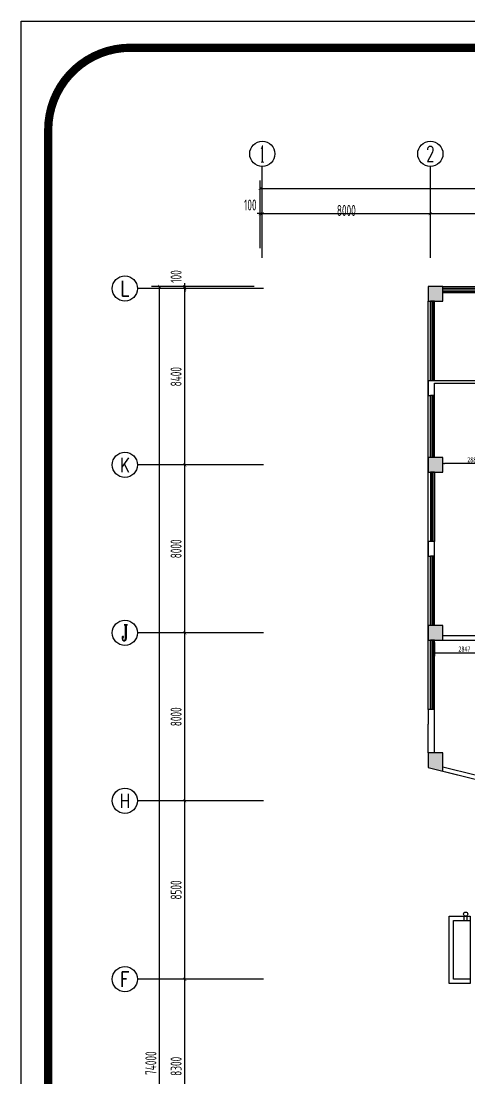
# Model space of a CAD drawing. Header units: inches. Extents: x -584 to 1446124, y -108140 to 99637.
# Drawn here: x 1092541 to 1113857, y 49299 to 99637 of the extents above; entities that cross this region are included whole.
import ezdxf
from ezdxf.enums import TextEntityAlignment as Align

# ---------------------------------------------------------------- set-up
doc = ezdxf.new("R2010")
doc.units = ezdxf.units.IN
doc.header["$MEASUREMENT"] = 0
doc.linetypes.add('DASH', pattern=[0.35, 0.25, -0.1])
for name, color, linetype in [('AXIS', 3, 'Continuous'), ('AXIS_TEXT', 7, 'Continuous'), ('COLUMN', 6, 'Continuous'), ('PUB_HATCH', 8, 'Continuous'), ('PUB_STRM', 4, 'Continuous'), ('STAIR', 6, 'Continuous'), ('WALL', 7, 'Continuous'), ('WINDOW', 3, 'Continuous'), ('外框', 7, 'Continuous'), ('电位', 1, 'Continuous')]:
    doc.layers.add(name, color=color, linetype=linetype)
doc.styles.add('_TCH_AXIS', font='COMPLEX', dxfattribs={"bigfont": 'GBCBIG'})
doc.styles.add('_TCH_DIM_T3', font='TSSDENG', dxfattribs={"width": 0.64, "bigfont": 'TSSDCHN'})
doc.styles.add('COMPLEX', font='stylu.ttf')
doc.styles.get("Standard").update_dxf_attribs({"font": '', "width": 0.7, "height": 250})
doc.styles.get('Standard').set_extended_font_data('NSimSun')
doc.dimstyles.new('_TCH_ARCH&&150', dxfattribs={"dimtxt": 525, "dimasz": 150, "dimexe": 375, "dimexo": 450, "dimgap": 150, "dimtad": 1, "dimdec": 0, "dimzin": 0, "dimdsep": 46, "dimtxsty": '_TCH_DIM_T3', "dimblk": 'ARCHTICK', "dimcen": 0.09, "dimclrt": 7, "dimazin": 2, "dimtfac": 1, "dimtdec": 0, "dimtix": 1, "dimtmove": 2, "dimatfit": 3, "dimfxl": 0, "dimtolj": 1, "dimtzin": 0, "dimarcsym": 0})
doc.dimstyles.new('电路', dxfattribs={"dimscale": 80, "dimtxt": 2.5, "dimasz": 1, "dimexe": 2, "dimexo": 1, "dimtad": 1, "dimdec": 0, "dimtxsty": 'Standard', "dimblk": 'DOT', "dimcen": 1, "dimclrd": 6, "dimclre": 6, "dimclrt": 6, "dimadec": 0, "dimazin": 0, "dimtfac": 1, "dimtdec": 0, "dimtmove": 0, "dimatfit": 3, "dimfxl": 0, "dimarcsym": 0})

# ---------------------------------------------------------------- blocks, each defined once
blk = doc.blocks.new('_ArchTick')
at = {"color": 0, "linetype": 'ByBlock', "const_width": 0.15}
blk.add_lwpolyline([(-0.5, -0.5), (0.5, 0.5)], dxfattribs=at)
blk = doc.blocks.new('*D90')
at = {"layer": 'AXIS', "color": 0, "lineweight": -2, "transparency": 16777216}
for p, q in [((1103630, 53999), (1099955, 53999)), ((1100330, 45699), (1100330, 53999)), ((1103630, 45699), (1099955, 45699))]:
    blk.add_line(p, q, dxfattribs=at)
at = {"layer": 'Defpoints', "color": 0, "transparency": 16777216}
for p in [(1100330, 53999), (1104080, 53999), (1104080, 45699)]:
    blk.add_point(p, dxfattribs=at)
at = {"layer": 'AXIS', "color": 0, "lineweight": -2, "transparency": 16777216, "xscale": 150, "yscale": 150, "zscale": 150}
for p, rotation in [((1100330, 53999), 90), ((1100330, 45699), 270)]:
    blk.add_blockref('_ArchTick', p, dxfattribs=dict(at, rotation=rotation))
at = {"layer": 'AXIS', "color": 7, "transparency": 16777216, "insert": (1099918, 49849), "char_height": 525, "attachment_point": 5, "rotation": 90, "style": '_TCH_DIM_T3'}
blk.add_mtext('\\A1;8300', dxfattribs=at)
blk = doc.blocks.new('*D91')
at = {"layer": 'AXIS', "color": 0, "lineweight": -2, "transparency": 16777216}
for p, q in [((1103630, 62499), (1099955, 62499)), ((1100330, 53999), (1100330, 62499)), ((1103630, 53999), (1099955, 53999))]:
    blk.add_line(p, q, dxfattribs=at)
at = {"layer": 'Defpoints', "color": 0, "transparency": 16777216}
for p in [(1100330, 62499), (1104080, 62499), (1104080, 53999)]:
    blk.add_point(p, dxfattribs=at)
at = {"layer": 'AXIS', "color": 0, "lineweight": -2, "transparency": 16777216, "xscale": 150, "yscale": 150, "zscale": 150}
for p, rotation in [((1100330, 62499), 90), ((1100330, 53999), 270)]:
    blk.add_blockref('_ArchTick', p, dxfattribs=dict(at, rotation=rotation))
at = {"layer": 'AXIS', "color": 7, "transparency": 16777216, "insert": (1099918, 58249), "char_height": 525, "attachment_point": 5, "rotation": 90, "style": '_TCH_DIM_T3'}
blk.add_mtext('\\A1;8500', dxfattribs=at)
blk = doc.blocks.new('*D92')
at = {"layer": 'AXIS', "color": 0, "lineweight": -2, "transparency": 16777216}
for p, q in [((1103630, 70499), (1099955, 70499)), ((1100330, 62499), (1100330, 70499)), ((1103630, 62499), (1099955, 62499))]:
    blk.add_line(p, q, dxfattribs=at)
at = {"layer": 'Defpoints', "color": 0, "transparency": 16777216}
for p in [(1100330, 70499), (1104080, 70499), (1104080, 62499)]:
    blk.add_point(p, dxfattribs=at)
at = {"layer": 'AXIS', "color": 0, "lineweight": -2, "transparency": 16777216, "xscale": 150, "yscale": 150, "zscale": 150}
for p, rotation in [((1100330, 70499), 90), ((1100330, 62499), 270)]:
    blk.add_blockref('_ArchTick', p, dxfattribs=dict(at, rotation=rotation))
at = {"layer": 'AXIS', "color": 7, "transparency": 16777216, "insert": (1099918, 66499), "char_height": 525, "attachment_point": 5, "rotation": 90, "style": '_TCH_DIM_T3'}
blk.add_mtext('\\A1;8000', dxfattribs=at)
blk = doc.blocks.new('*D93')
at = {"layer": 'AXIS', "color": 0, "lineweight": -2, "transparency": 16777216}
for p, q in [((1103630, 78499), (1099955, 78499)), ((1100330, 70499), (1100330, 78499)), ((1103630, 70499), (1099955, 70499))]:
    blk.add_line(p, q, dxfattribs=at)
at = {"layer": 'Defpoints', "color": 0, "transparency": 16777216}
for p in [(1100330, 78499), (1104080, 78499), (1104080, 70499)]:
    blk.add_point(p, dxfattribs=at)
at = {"layer": 'AXIS', "color": 0, "lineweight": -2, "transparency": 16777216, "xscale": 150, "yscale": 150, "zscale": 150}
for p, rotation in [((1100330, 78499), 90), ((1100330, 70499), 270)]:
    blk.add_blockref('_ArchTick', p, dxfattribs=dict(at, rotation=rotation))
at = {"layer": 'AXIS', "color": 7, "transparency": 16777216, "insert": (1099918, 74499), "char_height": 525, "attachment_point": 5, "rotation": 90, "style": '_TCH_DIM_T3'}
blk.add_mtext('\\A1;8000', dxfattribs=at)
blk = doc.blocks.new('*D94')
at = {"layer": 'AXIS', "color": 0, "lineweight": -2, "transparency": 16777216}
for p, q in [((1103630, 86899), (1099955, 86899)), ((1100330, 78499), (1100330, 86899)), ((1103630, 78499), (1099955, 78499))]:
    blk.add_line(p, q, dxfattribs=at)
at = {"layer": 'Defpoints', "color": 0, "transparency": 16777216}
for p in [(1100330, 86899), (1104080, 86899), (1104080, 78499)]:
    blk.add_point(p, dxfattribs=at)
at = {"layer": 'AXIS', "color": 0, "lineweight": -2, "transparency": 16777216, "xscale": 150, "yscale": 150, "zscale": 150}
for p, rotation in [((1100330, 86899), 90), ((1100330, 78499), 270)]:
    blk.add_blockref('_ArchTick', p, dxfattribs=dict(at, rotation=rotation))
at = {"layer": 'AXIS', "color": 7, "transparency": 16777216, "insert": (1099918, 82699), "char_height": 525, "attachment_point": 5, "rotation": 90, "style": '_TCH_DIM_T3'}
blk.add_mtext('\\A1;8400', dxfattribs=at)
blk = doc.blocks.new('*D95')
at = {"layer": 'AXIS', "color": 0, "lineweight": -2, "transparency": 16777216}
for p, q in [((1100330, 86999), (1100330, 87149)), ((1103630, 86999), (1099955, 86999)), ((1103630, 86899), (1099955, 86899)), ((1100330, 86899), (1100330, 86999)), ((1100330, 86899), (1100330, 86749))]:
    blk.add_line(p, q, dxfattribs=at)
at = {"layer": 'Defpoints', "color": 0, "transparency": 16777216}
for p in [(1100330, 86999), (1104080, 86999), (1104080, 86899)]:
    blk.add_point(p, dxfattribs=at)
at = {"layer": 'AXIS', "color": 0, "lineweight": -2, "transparency": 16777216, "xscale": 150, "yscale": 150, "zscale": 150}
for p, rotation in [((1100330, 86999), 270), ((1100330, 86899), 90)]:
    blk.add_blockref('_ArchTick', p, dxfattribs=dict(at, rotation=rotation))
at = {"layer": 'AXIS', "color": 7, "transparency": 16777216, "insert": (1099918, 87472), "char_height": 525, "attachment_point": 5, "rotation": 90, "style": '_TCH_DIM_T3'}
blk.add_mtext('\\A1;100', dxfattribs=at)
blk = doc.blocks.new('*D96')
at = {"layer": 'AXIS', "color": 0, "lineweight": -2, "transparency": 16777216}
for p, q in [((1103630, 86999), (1098755, 86999)), ((1099130, 12999), (1099130, 86999)), ((1103630, 12999), (1098755, 12999))]:
    blk.add_line(p, q, dxfattribs=at)
at = {"layer": 'Defpoints', "color": 0, "transparency": 16777216}
for p in [(1099130, 86999), (1104080, 86999), (1104080, 12999)]:
    blk.add_point(p, dxfattribs=at)
at = {"layer": 'AXIS', "color": 0, "lineweight": -2, "transparency": 16777216, "xscale": 150, "yscale": 150, "zscale": 150}
for p, rotation in [((1099130, 86999), 90), ((1099130, 12999), 270)]:
    blk.add_blockref('_ArchTick', p, dxfattribs=dict(at, rotation=rotation))
at = {"layer": 'AXIS', "color": 7, "transparency": 16777216, "insert": (1098718, 49999), "char_height": 525, "attachment_point": 5, "rotation": 90, "style": '_TCH_DIM_T3'}
blk.add_mtext('\\A1;74000', dxfattribs=at)
blk = doc.blocks.new('*D97')
at = {"layer": 'AXIS', "color": 0, "lineweight": -2, "transparency": 16777216}
for p, q in [((1103924, 88814), (1103924, 90842)), ((1104024, 88814), (1104024, 90842)), ((1103924, 90467), (1103774, 90467)), ((1103924, 90467), (1104024, 90467)), ((1104024, 90467), (1104174, 90467))]:
    blk.add_line(p, q, dxfattribs=at)
at = {"layer": 'Defpoints', "color": 0, "transparency": 16777216}
for p in [(1104024, 90467), (1103924, 88364), (1104024, 88364)]:
    blk.add_point(p, dxfattribs=at)
at = {"layer": 'AXIS', "color": 0, "lineweight": -2, "transparency": 16777216, "xscale": 150, "yscale": 150, "zscale": 150}
blk.add_blockref('_ArchTick', (1103924, 90467), dxfattribs=at)
at = {"layer": 'AXIS', "color": 0, "lineweight": -2, "transparency": 16777216, "xscale": 150, "yscale": 150, "zscale": 150, "rotation": 180}
blk.add_blockref('_ArchTick', (1104024, 90467), dxfattribs=at)
at = {"layer": 'AXIS', "color": 7, "transparency": 16777216, "insert": (1103451, 90880), "char_height": 525, "attachment_point": 5, "style": '_TCH_DIM_T3'}
blk.add_mtext('\\A1;100', dxfattribs=at)
blk = doc.blocks.new('*D98')
at = {"layer": 'AXIS', "color": 0, "lineweight": -2, "transparency": 16777216}
for p, q in [((1104024, 88814), (1104024, 90842)), ((1112024, 88814), (1112024, 90842)), ((1104024, 90467), (1112024, 90467))]:
    blk.add_line(p, q, dxfattribs=at)
at = {"layer": 'Defpoints', "color": 0, "transparency": 16777216}
for p in [(1112024, 90467), (1104024, 88364), (1112024, 88364)]:
    blk.add_point(p, dxfattribs=at)
at = {"layer": 'AXIS', "color": 0, "lineweight": -2, "transparency": 16777216, "xscale": 150, "yscale": 150, "zscale": 150, "rotation": 180}
blk.add_blockref('_ArchTick', (1104024, 90467), dxfattribs=at)
at = {"layer": 'AXIS', "color": 0, "lineweight": -2, "transparency": 16777216, "xscale": 150, "yscale": 150, "zscale": 150}
blk.add_blockref('_ArchTick', (1112024, 90467), dxfattribs=at)
at = {"layer": 'AXIS', "color": 7, "transparency": 16777216, "insert": (1108024, 90617), "char_height": 525, "attachment_point": 5, "style": '_TCH_DIM_T3'}
blk.add_mtext('\\A1;8000', dxfattribs=at)
blk = doc.blocks.new('*D99')
at = {"layer": 'AXIS', "color": 0, "lineweight": -2, "transparency": 16777216}
for p, q in [((1112024, 88814), (1112024, 90842)), ((1120224, 88814), (1120224, 90842)), ((1112024, 90467), (1120224, 90467))]:
    blk.add_line(p, q, dxfattribs=at)
at = {"layer": 'Defpoints', "color": 0, "transparency": 16777216}
for p in [(1120224, 90467), (1112024, 88364), (1120224, 88364)]:
    blk.add_point(p, dxfattribs=at)
at = {"layer": 'AXIS', "color": 0, "lineweight": -2, "transparency": 16777216, "xscale": 150, "yscale": 150, "zscale": 150, "rotation": 180}
blk.add_blockref('_ArchTick', (1112024, 90467), dxfattribs=at)
at = {"layer": 'AXIS', "color": 0, "lineweight": -2, "transparency": 16777216, "xscale": 150, "yscale": 150, "zscale": 150}
blk.add_blockref('_ArchTick', (1120224, 90467), dxfattribs=at)
at = {"layer": 'AXIS', "color": 7, "transparency": 16777216, "insert": (1116124, 90617), "char_height": 525, "attachment_point": 5, "style": '_TCH_DIM_T3'}
blk.add_mtext('\\A1;8200', dxfattribs=at)
blk = doc.blocks.new('*D108')
at = {"layer": 'AXIS', "color": 0, "lineweight": -2, "transparency": 16777216}
for p, q in [((1103924, 88814), (1103924, 92042)), ((1103924, 91667), (1184224, 91667)), ((1184224, 88814), (1184224, 92042))]:
    blk.add_line(p, q, dxfattribs=at)
at = {"layer": 'Defpoints', "color": 0, "transparency": 16777216}
for p in [(1184224, 91667), (1103924, 88364), (1184224, 88364)]:
    blk.add_point(p, dxfattribs=at)
at = {"layer": 'AXIS', "color": 0, "lineweight": -2, "transparency": 16777216, "xscale": 150, "yscale": 150, "zscale": 150, "rotation": 180}
blk.add_blockref('_ArchTick', (1103924, 91667), dxfattribs=at)
at = {"layer": 'AXIS', "color": 0, "lineweight": -2, "transparency": 16777216, "xscale": 150, "yscale": 150, "zscale": 150}
blk.add_blockref('_ArchTick', (1184224, 91667), dxfattribs=at)
at = {"layer": 'AXIS', "color": 7, "transparency": 16777216, "insert": (1144074, 91817), "char_height": 525, "attachment_point": 5, "style": '_TCH_DIM_T3'}
blk.add_mtext('\\A1;80300', dxfattribs=at)
blk = doc.blocks.new('$TCHSYS$WIN2D')
for p, q in [((-0.5, 0.5), (0.5, 0.5)), ((-0.5, 0.5), (-0.5, -0.5)), ((0.5, 0.5), (0.5, -0.5)), ((0.5, 0.167), (-0.5, 0.167)), ((0.5, -0.167), (-0.5, -0.167)), ((-0.5, -0.5), (0.5, -0.5))]:
    blk.add_line(p, q)
blk = doc.blocks.new('_AXISO')
blk.add_circle((0, 0), 0.5)
at = {"layer": 'AXIS_TEXT', "style": 'COMPLEX', "width": 1.041667}
blk.add_attdef('A', text='', height=0.56, dxfattribs=at).set_placement((-0.25, -0.28), (0.25, -0.28), align=Align.FIT)
blk = doc.blocks.new('_FZH')
at = {"layer": 'WALL'}
blk.add_lwpolyline([(-0.5, -0.5), (0.5, -0.5), (0.5, 0.5), (-0.5, 0.5)], close=True, dxfattribs=at)
blk.add_solid([(-0.5, -0.5), (0.5, -0.5), (-0.5, 0.5), (0.5, 0.5)], dxfattribs=at)
blk = doc.blocks.new('_DOT')
at = {"color": 0, "linetype": 'ByBlock'}
blk.add_line((-0.5, 0), (-1, 0), dxfattribs=at)
at = {"color": 0, "linetype": 'ByBlock', "const_width": 0.5}
blk.add_lwpolyline([(-0.25, 0, 1), (0.25, 0, 1)], format="xyb", close=True, dxfattribs=at)
blk = doc.blocks.new('*D331')
at = {"layer": 'Defpoints', "color": 0, "transparency": 16777216}
for p in [(1112624, 78567), (1112624, 78217), (1115509, 78217)]:
    blk.add_point(p, dxfattribs=at)
at = {"layer": '电位', "color": 6, "lineweight": -2, "transparency": 16777216}
for p, q in [((1112624, 78297), (1112624, 78727)), ((1115429, 78567), (1112704, 78567)), ((1115509, 78297), (1115509, 78727))]:
    blk.add_line(p, q, dxfattribs=at)
at = {"layer": '电位', "color": 6, "lineweight": -2, "transparency": 16777216, "xscale": 80, "yscale": 80, "zscale": 80, "rotation": 180}
blk.add_blockref('_DOT', (1112624, 78567), dxfattribs=at)
at = {"layer": '电位', "color": 6, "lineweight": -2, "transparency": 16777216, "xscale": 80, "yscale": 80, "zscale": 80}
blk.add_blockref('_DOT', (1115509, 78567), dxfattribs=at)
at = {"layer": '电位', "color": 6, "transparency": 16777216, "insert": (1114067, 78742), "char_height": 250, "attachment_point": 5}
blk.add_mtext('2886', dxfattribs=at)
blk = doc.blocks.new('*D371')
at = {"layer": 'Defpoints', "color": 0, "transparency": 16777216}
for p in [(1112224, 70149), (1115071, 69987), (1115071, 69552)]:
    blk.add_point(p, dxfattribs=at)
at = {"layer": '电位', "color": 6, "lineweight": -2, "transparency": 16777216}
for p, q in [((1112224, 70032), (1112224, 69392)), ((1112304, 69552), (1114991, 69552)), ((1115071, 69907), (1115071, 69392))]:
    blk.add_line(p, q, dxfattribs=at)
at = {"layer": '电位', "color": 6, "lineweight": -2, "transparency": 16777216, "xscale": 80, "yscale": 80, "zscale": 80, "rotation": 180}
blk.add_blockref('_DOT', (1112224, 69552), dxfattribs=at)
at = {"layer": '电位', "color": 6, "lineweight": -2, "transparency": 16777216, "xscale": 80, "yscale": 80, "zscale": 80}
blk.add_blockref('_DOT', (1115071, 69552), dxfattribs=at)
at = {"layer": '电位', "color": 6, "transparency": 16777216, "insert": (1113647, 69727), "char_height": 250, "attachment_point": 5}
blk.add_mtext('2847', dxfattribs=at)

msp = doc.modelspace()

# ---------------------------------------------------------------- hatches: boundary and pattern name
at = {"layer": 'PUB_HATCH'}
msp.add_hatch(color=256, dxfattribs=at).paths.add_polyline_path([(1112623.9, 64782.7), (1111923.9, 64782.7), (1111923.9, 64082.7), (1112623.9, 63908.2)])

# ---------------------------------------------------------------- linework, layer by layer
for p, q in [((1112623.9, 86998.6), (1131873.9, 86998.6)), ((1111923.9, 66848.6), (1111923.9, 86298.6))]:
    msp.add_line(p, q)
at = {"layer": 'AXIS'}
for p, q in [((1104023.9, 88363.8), (1104023.9, 92717.3)), ((1112023.9, 88363.8), (1112023.9, 92717.3)), ((1104080.1, 86898.6), (1098080.1, 86898.6)), ((1104080.1, 78498.6), (1098080.1, 78498.6)), ((1104080.1, 70498.6), (1098080.1, 70498.6)), ((1104080.1, 62498.6), (1098080.1, 62498.6)), ((1104080.1, 53998.6), (1098080.1, 53998.6))]:
    msp.add_line(p, q, dxfattribs=at)
at = {"layer": 'COLUMN'}
for p, q in [((1112023.9, 82498.6), (1111923.9, 82498.6)), ((1111923.9, 82498.6), (1111923.9, 81798.6)), ((1112223.9, 81798.6), (1112223.9, 82398.6)), ((1111923.9, 81798.6), (1112023.9, 81798.6)), ((1112023.9, 74848.6), (1111923.9, 74848.6)), ((1111923.9, 74848.6), (1111923.9, 74148.6)), ((1112223.9, 74148.6), (1112223.9, 74848.6)), ((1111923.9, 74148.6), (1112023.9, 74148.6)), ((1112023.9, 66848.6), (1111923.9, 66848.6)), ((1111923.9, 66848.6), (1111923.9, 66148.6)), ((1112223.9, 66148.6), (1112223.9, 66848.6)), ((1112623.9, 64782.7), (1111923.9, 64782.7)), ((1111923.9, 64782.7), (1111923.9, 64082.7)), ((1112623.9, 63908.2), (1112623.9, 64782.7)), ((1111923.9, 64082.7), (1112623.9, 63908.2))]:
    msp.add_line(p, q, dxfattribs=at)
at = {"layer": 'PUB_STRM', "linetype": 'DASH'}
for p, q in [((1113634.6, 56798.6), (1113634.6, 56998.6)), ((1113774.6, 56798.6), (1113774.6, 56998.6))]:
    msp.add_line(p, q, dxfattribs=at)
at = {"layer": 'PUB_STRM'}
msp.add_circle((1113704.6, 57098.6), 100, dxfattribs=at)
at = {"layer": 'STAIR', "color": 8, "ltscale": 3}
msp.add_line((1111923.9, 64082.7), (1136223.9, 58024), dxfattribs=at)
at = {"layer": 'STAIR'}
msp.add_lwpolyline([(1112923.9, 56998.6), (1113923.9, 56998.6), (1113923.9, 53798.6), (1112923.9, 53798.6)], close=True, dxfattribs=at)
msp.add_lwpolyline([(1113923.9, 53998.6), (1113123.9, 53998.6), (1113123.9, 56798.6), (1113923.9, 56798.6)], dxfattribs=at)
at = {"layer": 'WALL'}
for p, q in [((1117673.9, 82498.6), (1112223.9, 82498.6)), ((1112223.9, 82398.6), (1117673.9, 82398.6)), ((1118273.9, 70348.6), (1112623.9, 70348.6)), ((1112623.9, 70148.6), (1118273.9, 70148.6)), ((1111923.9, 64782.7), (1111923.9, 66148.6)), ((1112223.9, 64782.7), (1112223.9, 66148.6)), ((1112623.9, 64114.3), (1114150.6, 63733.6)), ((1112623.9, 63908.2), (1114102.2, 63539.6))]:
    msp.add_line(p, q, dxfattribs=at)
at = {"layer": '外框', "lineweight": -2}
for p, q in [((1092541.1, 99636.8), (1226478.5, 99636.8)), ((1092541.1, 5779.8), (1092541.1, 99636.8))]:
    msp.add_line(p, q, dxfattribs=at)
at = {"layer": '外框', "lineweight": -2, "const_width": 391.5}
msp.add_lwpolyline([(1097744.8, 7015.2), (1221075.8, 7015.2, 0.4142136), (1224991.1, 10930.4), (1224991.1, 94453.3, 0.4142136), (1221075.8, 98368.5), (1097744.8, 98368.5, 0.4142136), (1093829.6, 94453.3), (1093829.6, 10930.4, 0.4142136)], format="xyb", close=True, dxfattribs=at)

# ---------------------------------------------------------------- block references
at = {"layer": 'AXIS'}
ref = msp.add_blockref('_AXISO', (1104023.9, 93317.3), dxfattribs=dict(at, xscale=1200, yscale=1200, zscale=1200))
ref.add_attrib('A', '1', dxfattribs={"layer": 'AXIS_TEXT', "height": 794.6, "style": '_TCH_AXIS', "width": 0.8}).set_placement((1103887.6, 92920), (1104160.1, 92920), align=Align.FIT)
ref = msp.add_blockref('_AXISO', (1112023.9, 93317.3), dxfattribs=dict(at, xscale=1200, yscale=1200, zscale=1200))
ref.add_attrib('A', '2', dxfattribs={"layer": 'AXIS_TEXT', "height": 741.2, "style": '_TCH_AXIS', "width": 0.8}).set_placement((1111826.2, 92946.7), (1112221.5, 92946.7), align=Align.FIT)
ref = msp.add_blockref('_AXISO', (1097480.1, 86898.6), dxfattribs=dict(at, xscale=1200, yscale=1200, zscale=1200))
ref.add_attrib('A', 'L', dxfattribs={"layer": 'AXIS_TEXT', "height": 729.3, "style": '_TCH_AXIS', "width": 0.8}).set_placement((1097271.7, 86533.9), (1097688.5, 86533.9), align=Align.FIT)
ref = msp.add_blockref('_AXISO', (1097480.1, 78498.6), dxfattribs=dict(at, xscale=1200, yscale=1200, zscale=1200))
ref.add_attrib('A', 'K', dxfattribs={"layer": 'AXIS_TEXT', "height": 680.5, "style": '_TCH_AXIS', "width": 0.8}).set_placement((1097233.8, 78158.3), (1097726.4, 78158.3), align=Align.FIT)
ref = msp.add_blockref('_AXISO', (1097480.1, 70498.6), dxfattribs=dict(at, xscale=1200, yscale=1200, zscale=1200))
ref.add_attrib('A', 'J', dxfattribs={"layer": 'AXIS_TEXT', "height": 774.7, "style": '_TCH_AXIS', "width": 0.8}).set_placement((1097317.8, 70111.2), (1097642.4, 70111.2), align=Align.FIT)
ref = msp.add_blockref('_AXISO', (1097480.1, 62498.6), dxfattribs=dict(at, xscale=1200, yscale=1200, zscale=1200))
ref.add_attrib('A', 'H', dxfattribs={"layer": 'AXIS_TEXT', "height": 668.2, "style": '_TCH_AXIS', "width": 0.8}).set_placement((1097225.6, 62164.5), (1097734.6, 62164.5), align=Align.FIT)
ref = msp.add_blockref('_AXISO', (1097480.1, 53998.6), dxfattribs=dict(at, xscale=1200, yscale=1200, zscale=1200))
ref.add_attrib('A', 'F', dxfattribs={"layer": 'AXIS_TEXT', "height": 717.3, "style": '_TCH_AXIS', "width": 0.8}).set_placement((1097261.5, 53639.9), (1097698.7, 53639.9), align=Align.FIT)
at = {"layer": 'COLUMN', "xscale": 700, "yscale": 700, "zscale": 700}
for p in [(1112273.9, 86648.6), (1112273.9, 78498.6), (1112273.9, 70498.6)]:
    msp.add_blockref('_FZH', p, dxfattribs=at)
at = {"layer": 'WINDOW'}
for p, xscale, yscale, zscale, rotation in [((1114248.9, 86798.6), 3250, 200, 3250, 180), ((1112123.9, 84398.6), 3800, -200, 3800, 90), ((1112123.9, 80323.6), 2950, -200, 2950, 90), ((1112123.9, 76498.6), -3300, -200, -3300, 90), ((1112123.9, 72498.6), 3300, -200, 3300, 90), ((1112123.9, 68498.6), 3300, -200, 3300, 90)]:
    msp.add_blockref('$TCHSYS$WIN2D', p, dxfattribs=dict(at, xscale=xscale, yscale=yscale, zscale=zscale, rotation=rotation))

# ---------------------------------------------------------------- dimensions: what is measured, and where the dimension line sits
at = {"layer": 'AXIS'}
for p1, p2, distance, picture, middle in [((1103923.9, 88363.8), (1184223.9, 88363.8), 3303.5, '*D108', (1144073.9, 91817.3)), ((1104023.9, 88363.8), (1112023.9, 88363.8), 2103.5, '*D98', (1108023.9, 90617.3)), ((1112023.9, 88363.8), (1120223.9, 88363.8), 2103.5, '*D99', (1116123.9, 90617.3)), ((1104080.1, 12998.6), (1104080.1, 86998.6), 4950, '*D96', (1098717.6, 49998.6)), ((1104080.1, 78498.6), (1104080.1, 86898.6), 3750, '*D94', (1099917.6, 82698.6)), ((1104080.1, 70498.6), (1104080.1, 78498.6), 3750, '*D93', (1099917.6, 74498.6)), ((1104080.1, 62498.6), (1104080.1, 70498.6), 3750, '*D92', (1099917.6, 66498.6)), ((1104080.1, 53998.6), (1104080.1, 62498.6), 3750, '*D91', (1099917.6, 58248.6)), ((1104080.1, 45698.6), (1104080.1, 53998.6), 3750, '*D90', (1099917.6, 49848.6))]:
    dim = msp.add_aligned_dim(p1=p1, p2=p2, distance=distance, dimstyle='_TCH_ARCH&&150', dxfattribs=at)
    dim.commit()
    dim.dimension.update_dxf_attribs({"geometry": picture, "text_midpoint": middle})
for base, p1, p2, angle, picture, middle in [((1104023.9, 90467.3), (1103923.9, 88363.8), (1104023.9, 88363.8), 360, '*D97', (1103450.8, 90879.8)), ((1100330.1, 86998.6), (1104080.1, 86898.6), (1104080.1, 86998.6), 90, '*D95', (1099917.6, 87471.7))]:
    dim = msp.add_linear_dim(base=base, p1=p1, p2=p2, angle=angle, dimstyle='_TCH_ARCH&&150', dxfattribs=at)
    dim.commit()
    dim.dimension.update_dxf_attribs({"geometry": picture, "text_midpoint": middle, "dimtype": 161})
at = {"layer": '电位', "color": 1}
for base, p1, p2, picture, middle in [((1112623.9, 78567.2), (1115509.5, 78216.6), (1112623.9, 78216.6), '*D331', (1114066.7, 78742.2)), ((1115070.6, 69551.5), (1112223.9, 70148.6), (1115070.6, 69987.2), '*D371', (1113647.2, 69726.5))]:
    dim = msp.add_linear_dim(base=base, p1=p1, p2=p2, dimstyle='电路', override={"dimfxl": 6, "dimfxlon": 1}, dxfattribs=at)
    dim.commit()
    dim.dimension.update_dxf_attribs({"geometry": picture, "text_midpoint": middle})

doc.saveas('drawing.dxf')
